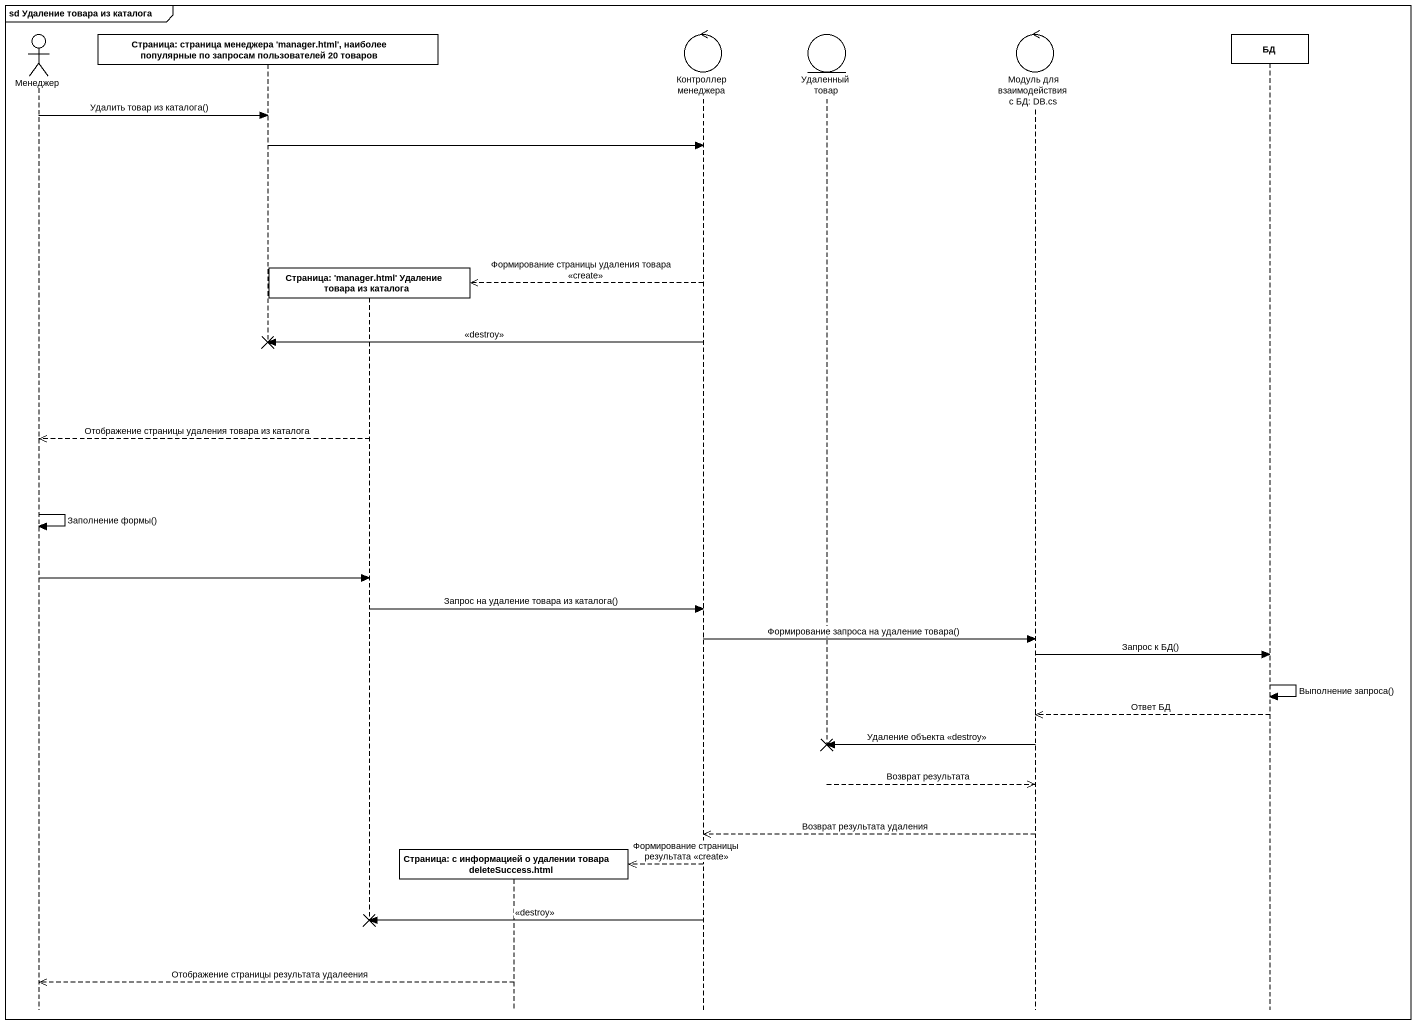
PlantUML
@startuml
mainframe sd Удаление товара из каталога
hide footbox
actor Менеджер
participant "Страница: страница менеджера 'manager.html', наиболее популярные по запросам пользователей 20 товаров" as Страница_страница_менеджера
participant "Страница: 'manager.html' Удаление товара из каталога" as Страница_manager_html
participant "Страница: с информацией о удалении товара deleteSuccess.html" as Страница_с_информацией_о
control "Контроллер менеджера" as Контроллер_менеджера
entity "Удаленный товар" as Удаленный_товар
control "Модуль для взаимодействия с БД: DB.cs" as Модуль_для_взаимодействия_с
participant БД

Менеджер -> Страница_страница_менеджера : Удалить товар из каталога()
Страница_страница_менеджера -> Контроллер_менеджера
Контроллер_менеджера -->> Страница_manager_html ** : Формирование страницы удаления товара <<create>>
Контроллер_менеджера -> Страница_страница_менеджера !! : <<destroy>>
Страница_manager_html -->> Менеджер : Отображение страницы удаления товара из каталога
Менеджер -> Менеджер : Заполнение формы()
Менеджер -> Страница_manager_html
Страница_manager_html -> Контроллер_менеджера : Запрос на удаление товара из каталога()
Контроллер_менеджера -> Модуль_для_взаимодействия_с : Формирование запроса на удаление товара()
Модуль_для_взаимодействия_с -> БД : Запрос к БД()
БД -> БД : Выполнение запроса()
БД -->> Модуль_для_взаимодействия_с : Ответ БД
Модуль_для_взаимодействия_с -> Удаленный_товар !! : Удаление объекта <<destroy>>
Удаленный_товар -->> Модуль_для_взаимодействия_с : Возврат результата
Модуль_для_взаимодействия_с -->> Контроллер_менеджера : Возврат результата удаления
Контроллер_менеджера -->> Страница_с_информацией_о ** : Формирование страницы результата <<create>>
Контроллер_менеджера -> Страница_manager_html !! : <<destroy>>
Страница_с_информацией_о -->> Менеджер : Отображение страницы результата удалеения
@enduml
